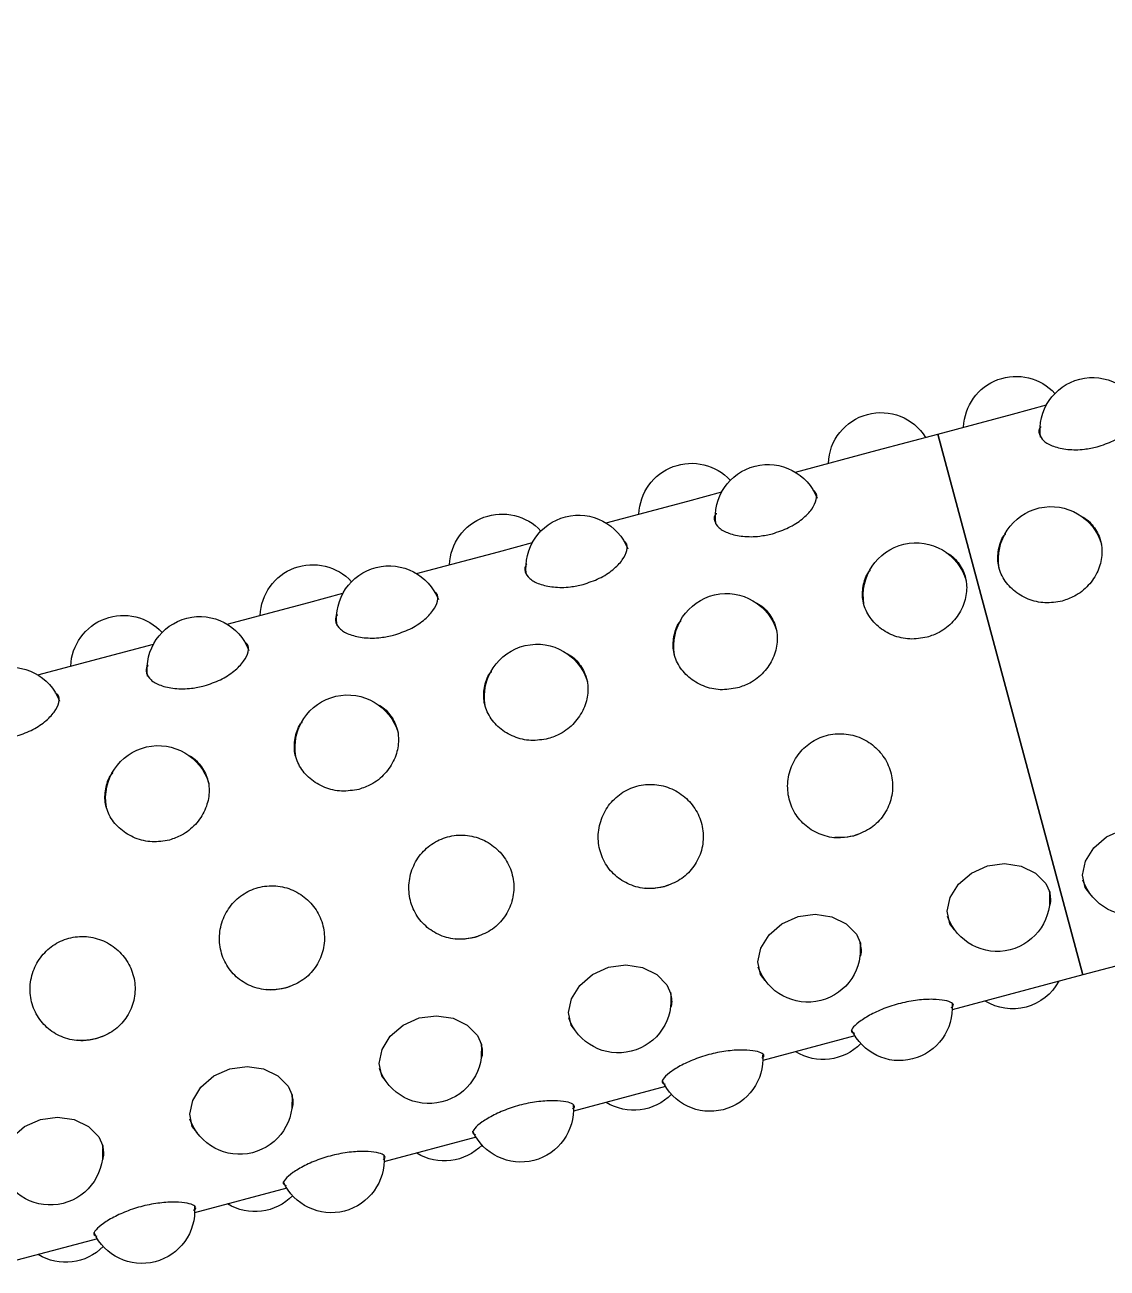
# Model space of a CAD drawing. Header units: millimetres. Extents: x 694231 to 734331, y 4486031 to 4541543.
# Drawn here: x 713339.6598 to 713339.8144, y 4487264.7448 to 4487264.9225 of the extents above; entities that cross this region are included whole.
import ezdxf

# ---------------------------------------------------------------- set-up
doc = ezdxf.new("R2010")
doc.units = ezdxf.units.MM

# ---------------------------------------------------------------- blocks, each defined once
blk = doc.blocks.new('ERER')
at = {"color": 7, "linetype": 'Continuous', "lineweight": 25}
for p, q in [((2598.437387562986, 998.6114524768504), (2598.423562184498, 998.6151556580614)), ((2598.464434242899, 998.6042079188111), (2598.451272359028, 998.6077333804174)), ((2598.491480692512, 998.5969634224584), (2598.47831903881, 998.600488821426)), ((2598.518527372656, 998.5897188643573), (2598.505365488439, 998.5932443260562)), ((2598.545573822022, 998.5824743670835), (2598.532412168352, 998.5859997680168)), ((2598.578113851429, 998.5737583950789), (2598.559458617834, 998.5787552707121)), ((2598.557415219906, 998.4964825605726), (2598.578113851429, 998.5737583950789)), ((2598.578113851429, 998.5737583950789), (2598.560219871414, 998.5069533881743)), ((2598.591939460333, 998.5700551521503), (2598.578113851429, 998.5737583950789)), ((2598.428893457627, 998.5309076136974), (2598.440559772077, 998.5277827451695)), ((2598.440559772077, 998.5277827451695), (2598.445415881287, 998.5264820184843)), ((2598.45594013754, 998.5236630556581), (2598.467606221822, 998.520538249769)), ((2598.467606221822, 998.520538249769), (2598.4724623309, 998.5192375221317)), ((2598.482986587153, 998.5164185593054), (2598.494652901851, 998.5132936916987)), ((2598.494652901851, 998.5132936916987), (2598.499509010566, 998.5119929631711)), ((2598.510033267067, 998.5091740012659), (2598.521699351464, 998.506049195346)), ((2598.521699351464, 998.506049195346), (2598.526555460657, 998.504748467678)), ((2598.560219871414, 998.5069533881743), (2598.557415219906, 998.4964825605726)), ((2598.53707971668, 998.5019295049134), (2598.548746031377, 998.4988046373066)), ((2598.548746031377, 998.4988046373066), (2598.557415219906, 998.4964825605726)), ((2598.557415219906, 998.4964825605726), (2598.568064989758, 998.4936299794299)), ((2598.568064989758, 998.4936299794299), (2598.572921098836, 998.4923292517927))]:
    blk.add_line(p, q, dxfattribs=at)
at = {"color": 7, "linetype": 'Continuous', "lineweight": 25, "flags": 128}
for points in [[(2598.424574887593, 998.6035301644006), (2598.423902932443, 998.6026838583592), (2598.423536911093, 998.6008851857533), (2598.423956055014, 998.5989271735634), (2598.425129315981, 998.5970228760432), (2598.426969561242, 998.5954293745907), (2598.429262034166, 998.5944027618623), (2598.431716430052, 998.5940737406729), (2598.434083410936, 998.5944393696097), (2598.436129417325, 998.5954339838383), (2598.437590026564, 998.5969135494134), (2598.438167074346, 998.5981795768153), (2598.438167074346, 998.5981795768153)], [(2598.451621567507, 998.5962856063612), (2598.450949612833, 998.5954393011793), (2598.450583591006, 998.5936406277139), (2598.451002734927, 998.5916826155241), (2598.452175995664, 998.5897783180654), (2598.454016010855, 998.588184878238), (2598.456308483779, 998.5871582655096), (2598.458763109965, 998.5868291826334), (2598.461130090849, 998.5871948115703), (2598.463176097239, 998.5881894257989), (2598.464636706477, 998.589668991374), (2598.465213754145, 998.5909350188067), (2598.465213754145, 998.5909350188067)], [(2598.47866801735, 998.5890411099468), (2598.477996062216, 998.5881948048884), (2598.477630040636, 998.5863961323441), (2598.47804918454, 998.5844381191714), (2598.479222445507, 998.5825338216512), (2598.481062690998, 998.580940320137), (2598.483355163693, 998.5799137074702), (2598.485809559578, 998.5795846862809), (2598.488176540216, 998.5799503142965), (2598.490222546852, 998.5809449294462), (2598.491683156106, 998.5824244960043), (2598.492260203988, 998.5836905223923), (2598.492260203988, 998.5836905223923)], [(2598.505714697263, 998.5817965519075), (2598.505042742129, 998.5809502468489), (2598.504676720779, 998.579151574243), (2598.505095864207, 998.5771935602107), (2598.50626912519, 998.5752892636734), (2598.508109140364, 998.5736958228631), (2598.510401613059, 998.5726692101963), (2598.512856239607, 998.5723401282106), (2598.515223220244, 998.5727057562262), (2598.517269226995, 998.5737003713451), (2598.518729836135, 998.575179937934), (2598.519306883424, 998.5764459634934), (2598.519306883424, 998.5764459634934)], [(2598.532761147107, 998.5745520554931), (2598.532089191742, 998.5737057504963), (2598.531723170623, 998.5719070778287), (2598.532142314067, 998.5699490647793), (2598.533315574918, 998.56804476729), (2598.535155820278, 998.5664512648237), (2598.537448292972, 998.5654246521569), (2598.539902688989, 998.5650956319197), (2598.542269669873, 998.5654612608565), (2598.544315676378, 998.5664558750542), (2598.545776516048, 998.5679353798945), (2598.546353333284, 998.5692014680619), (2598.546353333284, 998.5692014680619)], [(2598.559807826789, 998.5673074975155), (2598.559135871656, 998.5664611924569), (2598.558769850305, 998.5646625198509), (2598.559188993734, 998.5627045058187), (2598.560362254486, 998.560800209343), (2598.562202269907, 998.559206769454), (2598.564494742602, 998.5581801567872), (2598.566949368902, 998.5578510738802), (2598.569316349787, 998.558216702817), (2598.571362356292, 998.5592113170147), (2598.572822965661, 998.560690883542), (2598.573400013312, 998.5619569099917), (2598.573400013312, 998.5619569099917)], [(2598.579126785171, 998.5621328396387), (2598.578454829905, 998.5612865336282), (2598.578088808917, 998.5594878619125), (2598.578507952476, 998.5575298488324), (2598.579681213213, 998.5556255513739), (2598.581521228288, 998.5540321115773), (2598.583813701097, 998.5530054988797), (2598.586268327629, 998.552676415911), (2598.588635308168, 998.5530420449404), (2598.590681314672, 998.5540366591381), (2598.59214192391, 998.5555162247132), (2598.592718971809, 998.5567822520842), (2598.592718971809, 998.5567822520842)]]:
    blk.add_lwpolyline(points, dxfattribs=at)
at = {"color": 7, "linetype": 'Continuous', "lineweight": 25}
for centre, radius, start, end in [((2598.432847934057, 998.6073083050467), 0.00751562500000007, 44.28648765530795, 121.4608916980075), ((2598.443761430141, 998.6074701654314), 0.007515625000000374, 355.5858785992151, 155.6751826275101), ((2598.43065409132, 998.5991178589258), 0.007515625000000381, 351.0766556642436, 160.5609123449402), ((2598.459894501453, 998.6000637761583), 0.007515625000000785, 44.2864984036447, 121.4608858047552), ((2598.470807997552, 998.600225637526), 0.007515625000000374, 355.585878765928, 155.6751747159912), ((2598.457700659078, 998.5918733309278), 0.007515625000000381, 351.0766628930888, 160.5609195919745), ((2598.48694106898, 998.5928192482221), 0.00751562500000054, 44.28649684381582, 121.4608780298317), ((2598.497854565326, 998.592981110511), 0.007515625000000191, 355.5858714519379, 155.675182480032), ((2598.513987636391, 998.5855747203167), 0.007515625000000025, 44.28647984579941, 121.4608851788188), ((2598.52490113249, 998.5857365816844), 0.007515625000000374, 355.5858787650637, 155.6751821852273), ((2598.484747226374, 998.5846288030532), 0.007515625000000381, 351.0766629894225, 160.5609124156116), ((2598.541034203918, 998.5783301923803), 0.007515624999999563, 44.28646832027911, 121.4608851788188), ((2598.551947700248, 998.5784920536864), 0.007515625000001074, 355.5858787650637, 155.6751751589122), ((2598.511793794131, 998.5773842750552), 0.007515624999999784, 351.076663085438, 160.5609197348074), ((2598.435228251029, 998.5756125752941), 0.007515625000000659, 67.14981634354456, 95.54075917135035), ((2598.568080771675, 998.5710856643824), 0.007515624999999047, 28.54930714370946, 121.46087865963), ((2598.538840361773, 998.5701397470881), 0.007515625000000203, 351.0766631817718, 160.560919804998), ((2598.462274818802, 998.568368048279), 0.007515625000001581, 67.14981535036743, 95.54076257429627), ((2598.565886929201, 998.5628952201656), 0.007515625000000203, 351.0766556633874, 160.5609195939455), ((2598.489321386214, 998.5611235203736), 0.007515625000001581, 67.14981634354456, 95.54076172095091), ((2598.585205905759, 998.5577205564327), 0.007515625000000203, 351.0766628939449, 160.5609195947628), ((2598.516367953724, 998.5538789914544), 0.007515625000001484, 67.14981634354456, 95.54076172095091), ((2598.543414521267, 998.546634464501), 0.007515625000000659, 67.1498163396767, 95.54076342065673), ((2598.446087527858, 998.5485171122075), 0.007515624999999831, 170.3742729411684, 343.5596689634061), ((2598.473134095516, 998.5412725852233), 0.007515625000000039, 170.3742800950461, 343.5596543799242), ((2598.424970989235, 998.5373183308402), 0.007515625000000282, 172.4853749427905, 339.0447303775314), ((2598.500180662928, 998.5340280573179), 0.007515624999999831, 170.3742803498061, 343.5596617174936), ((2598.452017556646, 998.5300738029348), 0.007515625000000149, 172.4853751797288, 339.0447232388564), ((2598.441104060777, 998.5299119415055), 0.0075156250000002, 182.0069362680097, 317.4129371483595), ((2598.527227230438, 998.5267835283987), 0.00751562500000048, 170.3742730263732, 343.5596617174936), ((2598.479064124173, 998.5228292749986), 0.007515625000000282, 172.4853823884597, 339.0447304712463), ((2598.468150628189, 998.5226674136001), 0.007515625000000878, 182.0069362680097, 317.4129225778242), ((2598.554273797981, 998.5195390014453), 0.00751562500000048, 170.3742802646013, 343.5596544279057), ((2598.5061106917, 998.5155847470622), 0.007515625000000989, 172.4853751788695, 339.0447303759126), ((2598.495197195601, 998.5154228856946), 0.007515625000000701, 182.0069367995767, 317.412929442915), ((2598.573592774655, 998.5143643376816), 0.007515624999999904, 170.3742728559636, 343.5596616494118), ((2598.533157259457, 998.5083402190643), 0.007515625000000335, 172.4853751788695, 339.0447230509961), ((2598.522243763358, 998.5081783576967), 0.007515625000000374, 182.0069367995767, 317.412944853804), ((2598.549290330885, 998.5009338297604), 0.007515625000000878, 182.0069357354552, 328.0032550644556), ((2598.579522803789, 998.4959210283164), 0.007515625000000429, 172.4853749427905, 339.0447302825766), ((2598.568609307689, 998.4957591669488), 0.00751562499999987, 182.0069362680097, 317.4129371519817), ((2598.480639833625, 998.5190495291229), 0.2395, 255.0050954770294, 343.355539476485)]:
    blk.add_arc(centre, radius, start, end, dxfattribs=at)
for points, knots in [([(2598.451134416612, 998.6073750414812), (2598.451184502678, 998.607347077975), (2598.451541219848, 998.607147912534), (2598.451404580275, 998.6068153414819), (2598.450649559998, 998.6064256126222), (2598.449078314681, 998.6062013520229), (2598.44695446685, 998.6062337241768), (2598.444507624026, 998.6066018311461), (2598.44205729772, 998.6073037290422), (2598.439873645882, 998.6082454046676), (2598.438152577256, 998.6092809151115), (2598.437090066701, 998.6102143318783), (2598.436735452422, 998.6108866983402), (2598.43712989294, 998.6110215069989), (2598.437316617323, 998.6110853250324)], [0, 0, 0, 0, 0.01476323559340056, 0.1051453843104627, 0.1944055897133194, 0.2841839929730651, 0.3753317262214944, 0.4666196147293671, 0.5565326900091813, 0.6457117617158349, 0.7359348363611224, 0.8273434731473335, 0.9182662131969589, 1, 1, 1, 1]), ([(2598.478180866225, 998.6001305451285), (2598.478230952045, 998.6001025807012), (2598.478587669017, 998.5999034172876), (2598.478451045713, 998.5995708369414), (2598.477695968256, 998.5991811540036), (2598.476124996026, 998.5989567412736), (2598.474000936548, 998.5989892530504), (2598.471554151612, 998.5993573079844), (2598.469103867154, 998.6000592321883), (2598.466920120861, 998.6010008482068), (2598.465199339008, 998.6020363884651), (2598.464136353311, 998.6029698475933), (2598.463782286027, 998.6036421040701), (2598.464176466027, 998.603776979548), (2598.464363066936, 998.6038408286797)], [0, 0, 0, 0, 0.01476328927435291, 0.1051457666320974, 0.1944062965961116, 0.284180156936676, 0.3753351324781695, 0.4666233529201066, 0.5565281763043203, 0.6457155386858567, 0.735932457006917, 0.8273457106532665, 0.9182671959496775, 0.9999999999999999, 0.9999999999999999, 0.9999999999999999, 0.9999999999999999]), ([(2598.438167074346, 998.5981795768153), (2598.438288784584, 998.5987847377739), (2598.43844831799, 998.5995779607522), (2598.438066803496, 998.6003241530832), (2598.437976352055, 998.6005010656809)], [0, 0, 0, 0, 0.7629144555612016, 1, 1, 1, 1]), ([(2598.505227546007, 998.592885986137), (2598.505277631958, 998.5928580226617), (2598.505634349391, 998.5926588591249), (2598.505497709802, 998.5923262870899), (2598.504742689771, 998.5919365591513), (2598.503171444208, 998.5917122976309), (2598.501047596393, 998.5917446707676), (2598.498600753569, 998.592112777737), (2598.496150427378, 998.5928146756022), (2598.493966775162, 998.5937563493544), (2598.492245707012, 998.5947918606578), (2598.491183196342, 998.5957252774554), (2598.490828581964, 998.596397644931), (2598.491223022944, 998.5965324534664), (2598.49140974685, 998.5965962706404)], [0, 0, 0, 0, 0.01476323559340056, 0.1051453843104627, 0.1944055897133194, 0.2841839929730651, 0.3753317262214944, 0.4666196147293671, 0.5565326900091813, 0.6457117617158349, 0.7359348363611224, 0.8273434731473335, 0.9182662131969589, 1, 1, 1, 1]), ([(2598.465213754145, 998.5909350188067), (2598.465335360714, 998.5915402055587), (2598.465494756977, 998.5923334583604), (2598.465113250115, 998.5930796575325), (2598.465022801668, 998.5932565693282)], [0, 0, 0, 0, 0.7629173276113147, 1, 1, 1, 1]), ([(2598.532273995636, 998.5856414907673), (2598.532324081571, 998.5856135263091), (2598.532680798543, 998.5854143628956), (2598.532544174993, 998.5850817816281), (2598.531789097897, 998.5846920995807), (2598.530218125552, 998.5844676868816), (2598.528094065828, 998.5845001977372), (2598.525647281368, 998.5848682535307), (2598.523196996681, 998.5855701777962), (2598.521013250141, 998.5865117928936), (2598.519292468287, 998.5875473331519), (2598.51822948259, 998.58848079228), (2598.517875415669, 998.5891530496473), (2598.518269595554, 998.5892879251559), (2598.518456196578, 998.5893517742569)], [0, 0, 0, 0, 0.01476328927435291, 0.1051457666320974, 0.1944062965961116, 0.284180156936676, 0.3753351324781695, 0.4666233529201066, 0.5565281763043203, 0.6457155386858567, 0.735932457006917, 0.8273457106532665, 0.9182671959496775, 0.9999999999999999, 0.9999999999999999, 0.9999999999999999, 0.9999999999999999]), ([(2598.492260203988, 998.5836905223923), (2598.49238191411, 998.5842956833818), (2598.492541447632, 998.5850889063294), (2598.492159933039, 998.585835099674), (2598.492069481581, 998.5860120112889)], [0, 0, 0, 0, 0.7629144555612016, 1, 1, 1, 1]), ([(2598.437179536759, 998.5828976858284), (2598.437965832813, 998.5826055210244), (2598.439537990839, 998.5820213511284), (2598.441371910001, 998.5802570275674), (2598.442553076429, 998.578043716527), (2598.442913759058, 998.5755381030165), (2598.442409020207, 998.5730553897878), (2598.441114837823, 998.5708761793494), (2598.439177289421, 998.5692241073101), (2598.436788775546, 998.5682847427236), (2598.434220343634, 998.5681948892815), (2598.431788817503, 998.5689669486324), (2598.429760723316, 998.5704931874761), (2598.428333105744, 998.5726089150223), (2598.427669949268, 998.5750922054146), (2598.427861077619, 998.5776413031792), (2598.428871683995, 998.5799441409947), (2598.430576728695, 998.581768739062), (2598.432804886128, 998.5829221318618), (2598.435123533691, 998.5832947694872), (2598.436569043048, 998.5830155930466), (2598.437179536759, 998.5828976858284)], [0, 0, 0, 0, 0.05304659001909399, 0.1060639262340893, 0.1596741485665832, 0.2136844418361791, 0.2670635363250397, 0.3197775635346816, 0.3727993936700887, 0.4266288046638208, 0.480540702370482, 0.5336411313815148, 0.5863078955991535, 0.6395908806809375, 0.6935769522430155, 0.7472713728524972, 0.8001478474883532, 0.8529375848938139, 0.9064893088091159, 0.9605068507470601, 1, 1, 1, 1]), ([(2598.559320675549, 998.5783969327279), (2598.559370761714, 998.578368968208), (2598.559727479148, 998.5781698046711), (2598.559590839098, 998.5778372327595), (2598.558835819298, 998.5774475047592), (2598.557264573734, 998.5772232432388), (2598.555140725903, 998.5772556153928), (2598.552693883095, 998.5776237233449), (2598.550243556657, 998.578325620289), (2598.548059904705, 998.5792672959452), (2598.546338836539, 998.5803028062658), (2598.545276325622, 998.5812362221421), (2598.544921711474, 998.5819085895561), (2598.54531615247, 998.5820433990743), (2598.545502876491, 998.5821072162174)], [0, 0, 0, 0, 0.01476323559340056, 0.1051453843104627, 0.1944055897133194, 0.2841839929730651, 0.3753317262214944, 0.4666196147293671, 0.5565326900091813, 0.6457117617158349, 0.7359348363611224, 0.8273434731473335, 0.9182662131969589, 1, 1, 1, 1]), ([(2598.519306883424, 998.5764459634934), (2598.519428489994, 998.5770511502453), (2598.519587886256, 998.577844403047), (2598.519206379757, 998.5785906031095), (2598.519115931309, 998.5787675149054)], [0, 0, 0, 0, 0.7629173276113147, 1, 1, 1, 1]), ([(2598.464226216672, 998.5756531277889), (2598.465012421807, 998.5753609626557), (2598.466584537787, 998.5747767408352), (2598.468418558692, 998.5730125529253), (2598.469599818951, 998.5707991881203), (2598.469960125418, 998.5682935736752), (2598.469455501964, 998.5658108789016), (2598.468161258945, 998.5636317844212), (2598.466223943377, 998.5619793873965), (2598.463835259572, 998.5610403260096), (2598.461266867749, 998.5609503522401), (2598.458835401266, 998.5617225061909), (2598.456807173044, 998.5632485321383), (2598.455379892779, 998.5653645030407), (2598.454716230384, 998.5678476347323), (2598.454907869096, 998.5703967557359), (2598.455918329215, 998.5726995971845), (2598.457623403328, 998.5745240866694), (2598.459851419307, 998.5756777631943), (2598.462170152262, 998.5760501883868), (2598.463615726136, 998.5757710242839), (2598.464226216672, 998.5756531277889)], [0, 0, 0, 0, 0.05304174863995775, 0.1060636786812318, 0.1596740601539491, 0.2136825513285528, 0.2670618042715411, 0.31977598796108, 0.3727950998141933, 0.4266287520007234, 0.4805408097431216, 0.5336363299352745, 0.586307955273143, 0.6395872689675213, 0.6935760309853423, 0.7472696746707829, 0.8001463062687557, 0.8529362003788565, 0.9064844069446091, 0.9605067335129147, 1, 1, 1, 1]), ([(2598.546353333284, 998.5692014680619), (2598.546475043768, 998.5698066299418), (2598.546634577174, 998.5705998529202), (2598.546253062565, 998.571346045282), (2598.546162611222, 998.5715229568659)], [0, 0, 0, 0, 0.7629144555612016, 1, 1, 1, 1]), ([(2598.491272666532, 998.5684086323575), (2598.49205896257, 998.5681164665707), (2598.493631120135, 998.567532296798), (2598.495465039642, 998.5657679731446), (2598.496646205956, 998.563554662135), (2598.497006888831, 998.5610490495457), (2598.496502149734, 998.5585663353958), (2598.495207967119, 998.5563871250191), (2598.493270419063, 998.5547350528873), (2598.490881904825, 998.5537956874102), (2598.48831347316, 998.5537058348895), (2598.485881947029, 998.5544778942403), (2598.483853853088, 998.5560041340053), (2598.482426235385, 998.5581198605994), (2598.481763078795, 998.5606031510226), (2598.48195420726, 998.5631522487563), (2598.482964813538, 998.5654550875856), (2598.484669858221, 998.5672796846699), (2598.486898015424, 998.5684330775315), (2598.489216663234, 998.568805716078), (2598.490662172574, 998.5685265386546), (2598.491272666532, 998.5684086323575)], [0, 0, 0, 0, 0.05304659001909399, 0.1060639262340893, 0.1596741485665832, 0.2136844418361791, 0.2670635363250397, 0.3197775635346816, 0.3727993936700887, 0.4266288046638208, 0.480540702370482, 0.5336411313815148, 0.5863078955991535, 0.6395908806809375, 0.6935769522430155, 0.7472713728524972, 0.8001478474883532, 0.8529375848938139, 0.9064893088091159, 0.9605068507470601, 1, 1, 1, 1]), ([(2598.573400013312, 998.5619569099917), (2598.573521619537, 998.5625620968361), (2598.573681016013, 998.5633553485933), (2598.5732995093, 998.5641015497004), (2598.573209060589, 998.5642784595921)], [0, 0, 0, 0, 0.7629173276113147, 1, 1, 1, 1]), ([(2598.518319346445, 998.5611640743181), (2598.519105551334, 998.5608719082637), (2598.520677667067, 998.560287685522), (2598.522511688218, 998.5585234985333), (2598.523692948592, 998.5563101336975), (2598.524053254813, 998.553804518331), (2598.523548631259, 998.5513218245713), (2598.522254388356, 998.54914273006), (2598.520317072904, 998.5474903330045), (2598.517928388851, 998.5465512706962), (2598.515359997391, 998.5464612978171), (2598.512928530792, 998.5472334517989), (2598.510900302324, 998.5487594768251), (2598.50947302242, 998.5508754486177), (2598.508809360125, 998.5533585792956), (2598.509000998869, 998.5559077022651), (2598.510011458512, 998.5582105428541), (2598.511716532855, 998.5600350322774), (2598.513944549064, 998.5611887087406), (2598.516263281772, 998.5615611330119), (2598.517708855662, 998.5612819698919), (2598.518319346445, 998.5611640743181)], [0, 0, 0, 0, 0.05304174863995775, 0.1060636786812318, 0.1596740601539491, 0.2136825513285528, 0.2670618042715411, 0.31977598796108, 0.3727950998141933, 0.4266287520007234, 0.4805408097431216, 0.5336363299352745, 0.586307955273143, 0.6395872689675213, 0.6935760309853423, 0.7472696746707829, 0.8001463062687557, 0.8529362003788565, 0.9064844069446091, 0.9605067335129147, 1, 1, 1, 1]), ([(2598.447687556979, 998.5544902225915), (2598.446860408266, 998.5546299606276), (2598.445206542108, 998.5549093646233), (2598.442739806159, 998.5543098348553), (2598.440626576702, 998.5530473776819), (2598.439108911974, 998.5512192644163), (2598.438360361089, 998.549074820932), (2598.438546381988, 998.5469261522319), (2598.439028511818, 998.5454793403372), (2598.439579655158, 998.5449185008356), (2598.439587751575, 998.5449102623027)], [0, 0, 0, 0, 0.1419914829631752, 0.2839089460057824, 0.4274094447067069, 0.5719832919493443, 0.7148524341022864, 0.8559612244507163, 0.9978840533623274, 1, 1, 1, 1]), ([(2598.45041526249, 998.5423941284316), (2598.450416097475, 998.5423944803695), (2598.451130792794, 998.5426959652139), (2598.452201140905, 998.5437684752823), (2598.453250375246, 998.545694113133), (2598.453454705727, 998.5479664621116), (2598.452856619936, 998.5502645099534), (2598.451489961519, 998.5523299889355), (2598.449666634862, 998.5538062226736), (2598.448275156947, 998.5542871387659), (2598.447687556979, 998.5544902225915)], [0, 0, 0, 0, 0.00017516588825526, 0.1499433169762212, 0.2988944441045616, 0.4455869155559222, 0.5920256706274294, 0.740589763829143, 0.8904549873232617, 1, 1, 1, 1]), ([(2598.545365796058, 998.5539195779654), (2598.546152091866, 998.5536274122404), (2598.547724249776, 998.5530432423752), (2598.549558169168, 998.5512789187525), (2598.550739335943, 998.5490656076195), (2598.551100018111, 998.5465599942323), (2598.55059527949, 998.544077280942), (2598.549301096646, 998.541898070627), (2598.547363548589, 998.5402459984952), (2598.544975034466, 998.5393066329874), (2598.542406602456, 998.5392167805591), (2598.539975076555, 998.5399888398483), (2598.537946982368, 998.541515078692), (2598.536519364665, 998.5436308052862), (2598.535856208568, 998.5461140975518), (2598.53604733654, 998.5486631934431), (2598.537057943048, 998.5509660322107), (2598.538762987748, 998.5527906302779), (2598.540991144951, 998.5539440231394), (2598.543309792629, 998.554316660734), (2598.544755302232, 998.5540374852146), (2598.545365796058, 998.5539195779654)], [0, 0, 0, 0, 0.05304659001909399, 0.1060639262340893, 0.1596741485665832, 0.2136844418361791, 0.2670635363250397, 0.3197775635346816, 0.3727993936700887, 0.4266288046638208, 0.480540702370482, 0.5336411313815148, 0.5863078955991535, 0.6395908806809375, 0.6935769522430155, 0.7472713728524972, 0.8001478474883532, 0.8529375848938139, 0.9064893088091159, 0.9605068507470601, 1, 1, 1, 1]), ([(2598.474734006593, 998.547245726239), (2598.473906936345, 998.5473854185751), (2598.472253079614, 998.5476647568591), (2598.469786329748, 998.5470653976715), (2598.467672965351, 998.545802922341), (2598.466155727041, 998.5439746889342), (2598.465406717366, 998.5418300899219), (2598.465594200041, 998.5396823121725), (2598.466072692192, 998.5382333103712), (2598.466626257558, 998.5376739625708), (2598.466634431489, 998.5376657042633)], [0, 0, 0, 0, 0.1419786067819823, 0.2839084490218347, 0.4274094576081887, 0.5719785657192283, 0.7148482155142662, 0.8559575072499165, 0.9978731428219171, 1, 1, 1, 1]), ([(2598.477461942519, 998.5351495703613), (2598.477462777388, 998.5351499223301), (2598.478177472707, 998.5354514071745), (2598.479247795897, 998.5365239209564), (2598.480297146522, 998.5384495543166), (2598.480501070425, 998.5407219648088), (2598.479903097465, 998.5430200159964), (2598.478536426793, 998.5450854123667), (2598.476713202487, 998.5465617628342), (2598.475321692511, 998.5470426361749), (2598.474734006593, 998.547245726239)], [0, 0, 0, 0, 0.0001751653232039807, 0.1499428332880789, 0.2988934799288895, 0.4455875745408145, 0.5920258572292184, 0.7405894711918989, 0.8904413829231618, 1, 1, 1, 1]), ([(2598.425608329114, 998.539697983696), (2598.426402458307, 998.5394343525014), (2598.427990275865, 998.5389072338593), (2598.429948399548, 998.5376173283167), (2598.431348366079, 998.536179553758), (2598.431971960797, 998.5348103977556), (2598.431966758803, 998.5338534694685), (2598.431508689219, 998.5335453313454), (2598.431378596179, 998.5334578191141)], [0, 0, 0, 0, 0.184040278822087, 0.3679785944481509, 0.5539727772527245, 0.7413628927414223, 0.9265464402046584, 1, 1, 1, 1]), ([(2598.501780686736, 998.5400011681378), (2598.500953537907, 998.5401409062047), (2598.499299671635, 998.5404203102312), (2598.496832935801, 998.5398207804324), (2598.49471970636, 998.5385583242419), (2598.493202041517, 998.5367302110072), (2598.492453490845, 998.5345857664782), (2598.492639511629, 998.5324370978091), (2598.493121641213, 998.5309902849931), (2598.493672784454, 998.5304294465052), (2598.493680880855, 998.5304212069894)], [0, 0, 0, 0, 0.1419914829631752, 0.2839089460057824, 0.4274094447067069, 0.5719832919493443, 0.7148524341022864, 0.8559612244507163, 0.9978840533623274, 1, 1, 1, 1]), ([(2598.504508622432, 998.5279050123219), (2598.504509457302, 998.5279053642906), (2598.505224119309, 998.5282068353498), (2598.506294219535, 998.5292795105446), (2598.507343522686, 998.5312050440696), (2598.50754783045, 998.5334774109808), (2598.506949750712, 998.5357754542391), (2598.505583090831, 998.5378409355881), (2598.503759764504, 998.5393171682508), (2598.502368286588, 998.539798084343), (2598.501780686736, 998.5400011681378)], [0, 0, 0, 0, 0.0001751671178049355, 0.149937350135707, 0.2988895228032893, 0.4455830239396101, 0.5920228069151549, 0.740587942939386, 0.8904542183891037, 1, 1, 1, 1]), ([(2598.444633267457, 998.5295397374806), (2598.444622771027, 998.5295504127771), (2598.444267768391, 998.5299114861824), (2598.444317390231, 998.530646714751), (2598.444906285103, 998.531643679071), (2598.446355995461, 998.5324433354823), (2598.44839069568, 998.5328947366612), (2598.450613701629, 998.5329048153991), (2598.452048898286, 998.5325874542742), (2598.452655009389, 998.5324534265469)], [0, 0, 0, 0, 0.005310417008597838, 0.1796071873120159, 0.3512506077199427, 0.5226149095607884, 0.6964380480517224, 0.8717999691892993, 0.9999999999999999, 0.9999999999999999, 0.9999999999999999, 0.9999999999999999]), ([(2598.452655009389, 998.5324534265469), (2598.453449049538, 998.5321898034064), (2598.455036831466, 998.5316626567909), (2598.45699504036, 998.530372825179), (2598.458395101889, 998.5289350044413), (2598.459018337602, 998.5275658912859), (2598.459013214667, 998.526608973416), (2598.458555140116, 998.5263008356364), (2598.458425046023, 998.5262133226998)], [0, 0, 0, 0, 0.1840245476770461, 0.3679798665676134, 0.5539756785833879, 0.7413606272164163, 0.9265457967901141, 0.9999999999999999, 0.9999999999999999, 0.9999999999999999, 0.9999999999999999]), ([(2598.528827136119, 998.5327566718469), (2598.528000065757, 998.5328963642139), (2598.526346209009, 998.5331757015151), (2598.523879459143, 998.5325763423274), (2598.521766094993, 998.531313867918), (2598.520248856682, 998.5294856345113), (2598.519499846645, 998.5273410346086), (2598.519687329321, 998.5251932568593), (2598.520165821718, 998.5237442559791), (2598.520719387085, 998.5231849081788), (2598.520727560883, 998.5231766489192)], [0, 0, 0, 0, 0.1419786067819823, 0.2839084490218347, 0.4274094576081887, 0.5719785657192283, 0.7148482155142662, 0.8559575072499165, 0.9978731428219171, 1, 1, 1, 1]), ([(2598.531555071799, 998.5206605150481), (2598.531555906668, 998.5206608670168), (2598.532270602233, 998.5209623527825), (2598.533340925538, 998.5220348665334), (2598.534390276164, 998.5239604998936), (2598.534594200182, 998.526232910355), (2598.533996227007, 998.5285309625872), (2598.532629556434, 998.5305963579438), (2598.530806331767, 998.532072707521), (2598.52941482179, 998.5325535808616), (2598.528827136119, 998.5327566718469)], [0, 0, 0, 0, 0.0001751653232039807, 0.1499428332880789, 0.2988934799288895, 0.4455875745408145, 0.5920258572292184, 0.7405894711918989, 0.8904413829231618, 1, 1, 1, 1]), ([(2598.47167971707, 998.522295241128), (2598.471669298959, 998.5223058964339), (2598.471316406084, 998.522666818407), (2598.471362856546, 998.5234022932058), (2598.471953002555, 998.5243991524429), (2598.473402376675, 998.5251988989169), (2598.475437325158, 998.5256501091985), (2598.477660205642, 998.5256603281701), (2598.479095342931, 998.525342965176), (2598.479701458887, 998.5252089302252)], [0, 0, 0, 0, 0.005302262354286686, 0.1796035076227349, 0.351248341730751, 0.5226140549727925, 0.696450559074697, 0.8717989133003257, 1, 1, 1, 1]), ([(2598.479701458887, 998.5252089302252), (2598.480495587833, 998.5249452981094), (2598.482083405392, 998.5244181794671), (2598.484041529091, 998.5231282749075), (2598.485441495359, 998.5216904984447), (2598.486065090553, 998.5203213433018), (2598.486059888461, 998.5193644160285), (2598.485601818516, 998.5190562770151), (2598.485471725706, 998.5189687647221)], [0, 0, 0, 0, 0.184040278822087, 0.3679785944481509, 0.5539727772527245, 0.7413628927414223, 0.9265464402046584, 1, 1, 1, 1]), ([(2598.555873816033, 998.5255121138075), (2598.555046667203, 998.5256518518744), (2598.553392801391, 998.5259312557774), (2598.550926065328, 998.5253317260403), (2598.54881283564, 998.5240692689285), (2598.547295171159, 998.5222411565843), (2598.546546620142, 998.5200967121478), (2598.546732641402, 998.5179480443381), (2598.547214770739, 998.5165012306011), (2598.547765914095, 998.5159403920823), (2598.547774010513, 998.5159321535494)], [0, 0, 0, 0, 0.1419914829631752, 0.2839089460057824, 0.4274094447067069, 0.5719832919493443, 0.7148524341022864, 0.8559612244507163, 0.9978840533623274, 1, 1, 1, 1]), ([(2598.558601752074, 998.513415957899), (2598.558602586828, 998.5134163098986), (2598.559317248835, 998.5137177809578), (2598.560387348814, 998.5147904552314), (2598.561436652081, 998.5167159887255), (2598.561640959993, 998.5189883575716), (2598.561042880255, 998.52128640083), (2598.559676220226, 998.523351880244), (2598.557852893783, 998.5248281129375), (2598.556461415867, 998.5253090290297), (2598.555873816033, 998.5255121138075)], [0, 0, 0, 0, 0.0001751671178049355, 0.149937350135707, 0.2988895228032893, 0.4455830239396101, 0.5920228069151549, 0.740587942939386, 0.8904542183891037, 1, 1, 1, 1]), ([(2598.575192774413, 998.5203374559308), (2598.574365625124, 998.520477194121), (2598.572711758143, 998.5207565973498), (2598.570245029202, 998.5201570716284), (2598.568131773326, 998.5188945978363), (2598.566614207743, 998.5170665478583), (2598.565865292145, 998.5149218752697), (2598.566052656216, 998.5127740463563), (2598.566531431372, 998.5113250704419), (2598.567085025626, 998.5107656931839), (2598.567093199194, 998.510757433986)], [0, 0, 0, 0, 0.1419899348492873, 0.2839058505850356, 0.4274047847194783, 0.5719770556930601, 0.7148446401631152, 0.8559518920215351, 0.997873173567784, 0.9999999999999999, 0.9999999999999999, 0.9999999999999999, 0.9999999999999999]), ([(2598.577920710224, 998.508241300084), (2598.577921545093, 998.5082416520528), (2598.578636207101, 998.508543123112), (2598.579706206143, 998.509615848117), (2598.580756007549, 998.5115412205384), (2598.580959813373, 998.5138137080738), (2598.580361872177, 998.5161117428547), (2598.578995192655, 998.5181771425828), (2598.577171970423, 998.5196534924952), (2598.575780460315, 998.5201343648838), (2598.575192774413, 998.5203374559308)], [0, 0, 0, 0, 0.0001751660977501517, 0.1499364770020208, 0.298890379775499, 0.445585123039493, 0.5920240532488164, 0.7405883241302079, 0.8904408984767781, 1, 1, 1, 1]), ([(2598.498726397099, 998.5150506830577), (2598.4987159008, 998.5150613593063), (2598.498360898148, 998.5154224317288), (2598.498410519511, 998.5161576594377), (2598.498999414646, 998.5171546256618), (2598.500449125004, 998.5179542820731), (2598.502483825321, 998.5184056822383), (2598.504706831402, 998.5184157619282), (2598.506142027813, 998.5180983998821), (2598.506748138685, 998.5179643722165)], [0, 0, 0, 0, 0.005310417008597838, 0.1796071873120159, 0.3512506077199427, 0.5226149095607884, 0.6964380480517224, 0.8717999691892993, 0.9999999999999999, 0.9999999999999999, 0.9999999999999999, 0.9999999999999999]), ([(2598.506748138685, 998.5179643722165), (2598.507542179064, 998.5177007490144), (2598.509129960992, 998.5171736023989), (2598.511088170001, 998.5158837707562), (2598.512488231416, 998.5144459500493), (2598.513111467128, 998.5130768368939), (2598.513106344078, 998.5121199190548), (2598.51264826951, 998.5118117802923), (2598.512518175302, 998.5117242673866)], [0, 0, 0, 0, 0.1840245476770461, 0.3679798665676134, 0.5539756785833879, 0.7413606272164163, 0.9265457967901141, 0.9999999999999999, 0.9999999999999999, 0.9999999999999999, 0.9999999999999999]), ([(2598.525772846465, 998.5078061857838), (2598.525762428469, 998.5078168410589), (2598.525409535628, 998.5081777649978), (2598.525455986089, 998.5089132397967), (2598.526046132311, 998.5099100979892), (2598.527495506448, 998.5107098454461), (2598.529530454799, 998.5111610547756), (2598.531753335185, 998.511171274761), (2598.533188472458, 998.5108539107839), (2598.533794588644, 998.5107198757714)], [0, 0, 0, 0, 0.005302262354286686, 0.1796035076227349, 0.351248341730751, 0.5226140549727925, 0.696450559074697, 0.8717989133003257, 1, 1, 1, 1]), ([(2598.533794588644, 998.5107198757714), (2598.534588717359, 998.5104562437173), (2598.536176534934, 998.5099291260581), (2598.538134658486, 998.5086392195635), (2598.539534625115, 998.507201443991), (2598.540158219833, 998.5058322879886), (2598.540153017987, 998.5048753616364), (2598.539694948272, 998.5045672225614), (2598.539564855232, 998.5044797103301)], [0, 0, 0, 0, 0.184040278822087, 0.3679785944481509, 0.5539727772527245, 0.7413628927414223, 0.9265464402046584, 1, 1, 1, 1]), ([(2598.572138484891, 998.4953869708198), (2598.572127988461, 998.4953976461163), (2598.571772986055, 998.49575871946), (2598.571822604918, 998.4964939498134), (2598.572411510827, 998.4974909032784), (2598.573861215197, 998.4982906234931), (2598.575896073682, 998.4987418401097), (2598.578118976704, 998.4987520579813), (2598.57955411192, 998.4984346955423), (2598.580160226707, 998.4983006599169)], [0, 0, 0, 0, 0.005310433350155862, 0.1796077400108469, 0.351251688610987, 0.5226165177851245, 0.6964521250724275, 0.8717995746838887, 1, 1, 1, 1]), ([(2598.580160226707, 998.4983006599169), (2598.580954266626, 998.4980370368381), (2598.582542047962, 998.497509889394), (2598.584500261577, 998.4962200565176), (2598.585900304847, 998.4947822436326), (2598.586523610209, 998.493413103923), (2598.586518281484, 998.4924562747426), (2598.586060498855, 998.4921480321137), (2598.585930493642, 998.4920604943832)], [0, 0, 0, 0, 0.1840254207523443, 0.3679816123897649, 0.5539783068331888, 0.741364144484405, 0.9265501926397877, 1, 1, 1, 1])]:
    blk.add_open_spline(points, degree=3, knots=knots, dxfattribs=at)

msp = doc.modelspace()

# ---------------------------------------------------------------- block references
at = {"color": 6, "lineweight": 53, "xscale": -1, "rotation": 180}
msp.add_blockref('ERER', (710741.2327867935, 4488263.360474526), dxfattribs=at)

doc.saveas('drawing.dxf')
